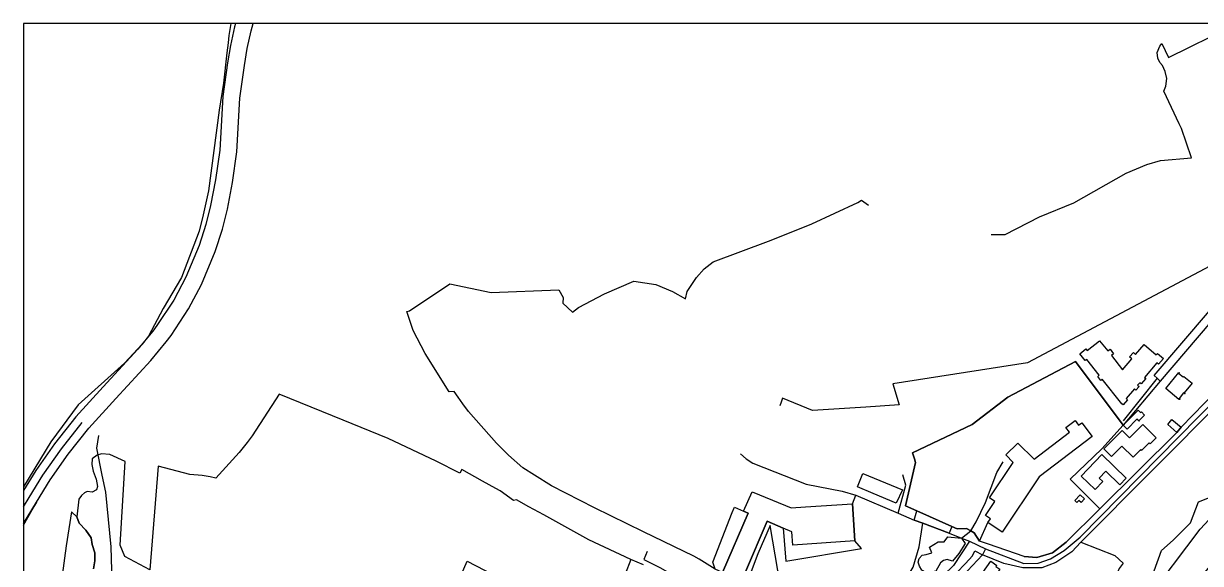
# Model space of a CAD drawing. Header units: millimetres. Extents: x 2635158 to 2636580, y 5834609 to 5836244.
# Drawn here: x 2635161 to 2635887, y 5835902 to 5836235 of the extents above; entities that cross this region are included whole.
import ezdxf

# ---------------------------------------------------------------- set-up
doc = ezdxf.new("R2010")
doc.units = ezdxf.units.MM
for name, color, linetype in [('IRT_OpenStreetMap_Vector geometry_amenity_kindergarten', 44, 'Continuous'), ('IRT_OpenStreetMap_Vector geometry_amenity_parking', 44, 'Continuous'), ('IRT_OpenStreetMap_Vector geometry_barrier_fence', 90, 'Continuous'), ('IRT_OpenStreetMap_Vector geometry_barrier_retaining_wall', 90, 'Continuous'), ('IRT_OpenStreetMap_Vector geometry_barrier_wall', 90, 'Continuous'), ('IRT_OpenStreetMap_Vector geometry_building_civic', 10, 'Continuous'), ('IRT_OpenStreetMap_Vector geometry_building_house', 10, 'Continuous'), ('IRT_OpenStreetMap_Vector geometry_building_kindergarten', 10, 'Continuous'), ('IRT_OpenStreetMap_Vector geometry_building_residential', 10, 'Continuous'), ('IRT_OpenStreetMap_Vector geometry_building_yes', 10, 'Continuous'), ('IRT_OpenStreetMap_Vector geometry_highway_living_street', 220, 'Continuous'), ('IRT_OpenStreetMap_Vector geometry_highway_path', 220, 'Continuous'), ('IRT_OpenStreetMap_Vector geometry_highway_residential', 220, 'Continuous'), ('IRT_OpenStreetMap_Vector geometry_highway_service', 220, 'Continuous'), ('IRT_OpenStreetMap_Vector geometry_historic_ruins', 20, 'Continuous'), ('IRT_OpenStreetMap_Vector geometry_landuse_grass', 60, 'Continuous'), ('IRT_OpenStreetMap_Vector geometry_landuse_railway', 60, 'Continuous'), ('IRT_OpenStreetMap_Vector geometry_landuse_residential', 60, 'Continuous'), ('IRT_OpenStreetMap_Vector geometry_natural_bare_rock', 72, 'Continuous'), ('IRT_OpenStreetMap_Vector geometry_natural_cliff', 72, 'Continuous'), ('IRT_OpenStreetMap_Vector geometry_natural_scrub', 72, 'Continuous'), ('IRT_OpenStreetMap_Vector geometry_natural_wood', 72, 'Continuous'), ('IRT_OpenStreetMap_Vector geometry_railway_rail', 230, 'Continuous'), ('IRT_OpenStreetMap_Vector geometry_unknown', 7, 'Continuous')]:
    doc.layers.add(name, color=color, linetype=linetype)
doc.layers.add('IRT_OpenStreetMap_Vector geometry_highway_footway', color=220, linetype='Continuous', lineweight=30)

msp = doc.modelspace()

# ---------------------------------------------------------------- linework, layer by layer
msp.add_lwpolyline([(2635161.27, 5834613.55), (2636575.35, 5834613.55), (2636575.35, 5836234.65), (2635161.27, 5836234.65)], close=True)
at = {"layer": 'IRT_OpenStreetMap_Vector geometry_amenity_kindergarten'}
msp.add_lwpolyline([(2635810.17, 5836026.34), (2635839.51, 5835986.99), (2635826.42, 5835972.44), (2635806.83, 5835953.85), (2635825.04, 5835935.57), (2635804.35, 5835914.97), (2635795.82, 5835908.43), (2635786.22, 5835905.49), (2635778.48, 5835906.13), (2635756.39, 5835913.75), (2635750.96, 5835915.51), (2635747.63, 5835920.63), (2635745.46, 5835921.88), (2635742.8, 5835923.41), (2635737.06, 5835923.14), (2635733.73, 5835924.62), (2635712.28, 5835934.16), (2635705.26, 5835937.35), (2635711.41, 5835963.98), (2635710.74, 5835966.26), (2635709.62, 5835970.08), (2635746.39, 5835987.55), (2635768.4, 5836004.39), (2635810.17, 5836026.34)], dxfattribs=at)
at = {"layer": 'IRT_OpenStreetMap_Vector geometry_amenity_parking'}
for points in [[(2635599.76, 5835936.52), (2635605.28, 5835934.11), (2635608.12, 5835932.81), (2635592.36, 5835896.31), (2635587.92, 5835898.38), (2635586.35, 5835902.62), (2635598.38, 5835933.27), (2635599.76, 5835936.52)], [(2635710.61, 5835928.56), (2635712.28, 5835934.16), (2635733.73, 5835924.62), (2635732.21, 5835920.49), (2635715.83, 5835926.61), (2635710.61, 5835928.56)]]:
    msp.add_lwpolyline(points, dxfattribs=at)
at = {"layer": 'IRT_OpenStreetMap_Vector geometry_barrier_fence'}
for points in [[(2635896.43, 5836086.99), (2635780.48, 5836025.44), (2635697.37, 5836012.51), (2635701.29, 5835999.53), (2635680.7, 5835998.14), (2635647.89, 5835996.07), (2635629.35, 5836003.64), (2635628.53, 5836001.29), (2635627.74, 5835998.99)], [(2635893.5, 5836050.83), (2635862.41, 5836014.28), (2635860.45, 5836015.96), (2635858.53, 5836017.6), (2635892.76, 5836057.62)], [(2635813.33, 5835914.94), (2635901.38, 5836003.19), (2635951.43, 5836053.36)], [(2635810.17, 5836026.34), (2635768.4, 5836004.39), (2635746.39, 5835987.55), (2635709.62, 5835970.08), (2635710.74, 5835966.26), (2635711.41, 5835963.98), (2635705.26, 5835937.35), (2635712.28, 5835934.16), (2635733.73, 5835924.62), (2635737.06, 5835923.14), (2635742.8, 5835923.41), (2635745.46, 5835921.88), (2635747.63, 5835920.63), (2635750.96, 5835915.51)], [(2635839.51, 5835986.99), (2635810.17, 5836026.34)], [(2635862.41, 5836014.28), (2635839.51, 5835986.99), (2635826.42, 5835972.44), (2635806.83, 5835953.85), (2635825.04, 5835935.57)], [(2635778.48, 5835906.13), (2635786.22, 5835905.49), (2635795.82, 5835908.43), (2635804.35, 5835914.97), (2635825.04, 5835935.57), (2635872.59, 5835982.48), (2635875.27, 5835985.91), (2635896.94, 5836007.94)], [(2635778.48, 5835906.13), (2635756.39, 5835913.75), (2635750.96, 5835915.51), (2635756, 5835927)], [(2635813.33, 5835914.94), (2635807.78, 5835908.98), (2635797.94, 5835902.35), (2635789.35, 5835899.16), (2635777.6, 5835899.16), (2635765.87, 5835901.74), (2635752.64, 5835907.13), (2635737.33, 5835890.69), (2635717.64, 5835870.86)], [(2635813.33, 5835914.94), (2635834.38, 5835906.69), (2635839.39, 5835901.92), (2635836.93, 5835898.76), (2635817.68, 5835853.8), (2635818.4, 5835853.54), (2635813.5, 5835844.32), (2635814.98, 5835843.37), (2635814.82, 5835835.18), (2635810.75, 5835829.41), (2635807.77, 5835827.01), (2635801.45, 5835826.2), (2635788.81, 5835831.58)], [(2635543.74, 5835900.99), (2635535.8, 5835904.32), (2635532.44, 5835895.18)]]:
    msp.add_lwpolyline(points, dxfattribs=at)
at = {"layer": 'IRT_OpenStreetMap_Vector geometry_barrier_retaining_wall'}
msp.add_lwpolyline([(2635629.84, 5835923.58), (2635631.37, 5835903.31), (2635678.12, 5835910.97)], dxfattribs=at)
at = {"layer": 'IRT_OpenStreetMap_Vector geometry_barrier_wall'}
msp.add_lwpolyline([(2635592.36, 5835896.31), (2635608.12, 5835932.81), (2635605.28, 5835934.11), (2635610.63, 5835946.05), (2635631.21, 5835937.45), (2635634.66, 5835936.01), (2635643.66, 5835936.62), (2635672.64, 5835938.57), (2635674.06, 5835915.82), (2635635.68, 5835913.01), (2635635.16, 5835921.3), (2635629.84, 5835923.58), (2635619.99, 5835927.82), (2635606.56, 5835896.7), (2635604.18, 5835891.21), (2635592.36, 5835896.31)], dxfattribs=at)
at = {"layer": 'IRT_OpenStreetMap_Vector geometry_building_civic'}
msp.add_lwpolyline([(2635703.32, 5835947.26), (2635699.49, 5835939), (2635685.23, 5835944.96), (2635675.66, 5835948.95), (2635678.93, 5835957.35), (2635703.32, 5835947.26)], dxfattribs=at)
at = {"layer": 'IRT_OpenStreetMap_Vector geometry_building_house'}
for points in [[(2635813.57, 5835955.69), (2635826.4, 5835968.96), (2635841.38, 5835954.48), (2635837.35, 5835950.33), (2635828.77, 5835958.65), (2635824.72, 5835954.46), (2635826.98, 5835952.27), (2635822.2, 5835947.34), (2635813.57, 5835955.69)], [(2635763.63, 5835893.4), (2635759.17, 5835886.8), (2635750.48, 5835892.83), (2635757.81, 5835903.16), (2635761.49, 5835900.54), (2635761.04, 5835899.92), (2635763.43, 5835898.2), (2635761.25, 5835895.05), (2635763.63, 5835893.4)]]:
    msp.add_lwpolyline(points, dxfattribs=at)
at = {"layer": 'IRT_OpenStreetMap_Vector geometry_building_kindergarten'}
msp.add_lwpolyline([(2635760.38, 5835940.01), (2635757.09, 5835942.19), (2635771.73, 5835964.08), (2635767.11, 5835968.78), (2635774.62, 5835976.04), (2635784.61, 5835966.12), (2635806.38, 5835982.66), (2635804.15, 5835985.57), (2635809.79, 5835989.9), (2635812.02, 5835986.98), (2635814, 5835988.49), (2635820.43, 5835980.08), (2635787.59, 5835955.15), (2635764.86, 5835921.16), (2635756, 5835927), (2635757.57, 5835929.3), (2635754.58, 5835931.31), (2635760.38, 5835940.01)], dxfattribs=at)
at = {"layer": 'IRT_OpenStreetMap_Vector geometry_building_residential'}
for points in [[(2635841.31, 5836003.42), (2635842.18, 5836002.59), (2635839.53, 5835999.54), (2635838.6, 5836000.21), (2635826.59, 5836015.44), (2635825.71, 5836014.67), (2635823.87, 5836017.08), (2635824.71, 5836017.87), (2635817.07, 5836027.58), (2635816.04, 5836026.88), (2635812.69, 5836031.08), (2635816.44, 5836034.03), (2635817.25, 5836033.09), (2635824.94, 5836039.1), (2635829.95, 5836032.81), (2635831.42, 5836033.89), (2635833.62, 5836031.13), (2635832.2, 5836029.96), (2635839.02, 5836021.19), (2635844.82, 5836027.86), (2635843.45, 5836029.1), (2635845.8, 5836031.81), (2635847.2, 5836030.61), (2635852.44, 5836036.74), (2635859.91, 5836030.35), (2635860.7, 5836031.31), (2635864.35, 5836028.23), (2635861.27, 5836024.66), (2635860.26, 5836025.52), (2635852.62, 5836016.5), (2635853.52, 5836015.79), (2635850.63, 5836012.48), (2635849.7, 5836013.24), (2635848.38, 5836011.8), (2635849.38, 5836010.96), (2635847.4, 5836008.71), (2635846.47, 5836009.41), (2635841.31, 5836003.42)], [(2635865.81, 5836009.58), (2635873.86, 5836019.6), (2635874.2, 5836019.33), (2635873.92, 5836018.94), (2635876.52, 5836016.79), (2635876.83, 5836017.16), (2635882.07, 5836013.04), (2635877.19, 5836007.02), (2635877.71, 5836006.61), (2635877.53, 5836006.38), (2635876.78, 5836007), (2635874.02, 5836003.55), (2635874.72, 5836003), (2635874.54, 5836002.78), (2635874.04, 5836003.17), (2635873.82, 5836002.98), (2635865.81, 5836009.58)], [(2635838.7, 5835974.2), (2635832.39, 5835967.82), (2635827.66, 5835972.51), (2635838.85, 5835983.77), (2635843.37, 5835979.27), (2635851.52, 5835987.49), (2635859.76, 5835979.26), (2635856.05, 5835975.53), (2635855.52, 5835976.14), (2635850.89, 5835971.46), (2635850.29, 5835972.02), (2635845.64, 5835967.3), (2635838.7, 5835974.2)]]:
    msp.add_lwpolyline(points, dxfattribs=at)
at = {"layer": 'IRT_OpenStreetMap_Vector geometry_building_yes'}
for points in [[(2635839.51, 5835986.99), (2635848.7, 5835996.34), (2635850.22, 5835994.82), (2635850.7, 5835995.29), (2635852.69, 5835993.27), (2635849.37, 5835989.84), (2635849.52, 5835989.7), (2635849.33, 5835989.48), (2635848, 5835990.79), (2635841.86, 5835984.65), (2635839.51, 5835986.99)], [(2635869.49, 5835990.61), (2635875.27, 5835985.91), (2635872.59, 5835982.48), (2635866.94, 5835987.49), (2635869.49, 5835990.61)], [(2635815.68, 5835941.63), (2635813.52, 5835939.44), (2635812.23, 5835940.7), (2635810.9, 5835939.35), (2635809.59, 5835940.64), (2635813.07, 5835944.18), (2635815.68, 5835941.63)]]:
    msp.add_lwpolyline(points, dxfattribs=at)
at = {"layer": 'IRT_OpenStreetMap_Vector geometry_highway_footway'}
for points in [[(2635700.64, 5835932.82), (2635705.49, 5835950.08), (2635703.52, 5835956.51)], [(2635545.85, 5835909.23), (2635543.76, 5835904.29), (2635554.19, 5835899.14), (2635566.17, 5835892.06), (2635568.46, 5835890.76), (2635571.93, 5835886.82), (2635575.41, 5835881.53), (2635577.55, 5835875.12), (2635578.62, 5835868.59), (2635576.38, 5835863.48), (2635572.21, 5835855.97), (2635532.8, 5835798.17), (2635525.59, 5835785.82), (2635511.53, 5835753.76), (2635506.15, 5835739.19), (2635500.29, 5835723.44), (2635491.06, 5835684.63), (2635490.33, 5835678.67), (2635489.79, 5835674.3), (2635490.69, 5835669.5), (2635493.03, 5835663.96), (2635494.92, 5835661.6), (2635497.11, 5835660.17), (2635497.69, 5835659.31)]]:
    msp.add_lwpolyline(points, dxfattribs=at)
at = {"layer": 'IRT_OpenStreetMap_Vector geometry_highway_living_street'}
msp.add_lwpolyline([(2635754.55, 5835910.9), (2635778.17, 5835901.87), (2635786.99, 5835902), (2635794.75, 5835904.61), (2635803.16, 5835909.74), (2635812.91, 5835918.01), (2635886.02, 5835992.12), (2635944.6, 5836050.15), (2635944.43, 5836054.47), (2635916.32, 5836083.04)], dxfattribs=at)
at = {"layer": 'IRT_OpenStreetMap_Vector geometry_highway_path'}
for points in [[(2635860.45, 5836015.96), (2635839.46, 5835989.77)], [(2635233.27, 5835741.56), (2635237.23, 5835752.1), (2635240.44, 5835770.02), (2635240.16, 5835772.32), (2635238.7, 5835777.15), (2635234.56, 5835805.86), (2635233.89, 5835808.38), (2635230.77, 5835819.89), (2635227.26, 5835832.88), (2635217.11, 5835864.92), (2635216.26, 5835876.1), (2635215.28, 5835912.06), (2635212.04, 5835945.73), (2635209.81, 5835956.17), (2635206.54, 5835972.81), (2635207.7, 5835980.77)], [(2635677.56, 5835859.05), (2635692.43, 5835874.24), (2635702.12, 5835886.32), (2635710.06, 5835899.59), (2635713.58, 5835912.11), (2635715.83, 5835926.61)], [(2635744.65, 5835915.46), (2635734.83, 5835900.46), (2635722.19, 5835888.12), (2635713.86, 5835884.34), (2635699.08, 5835872.18), (2635682.68, 5835861.36), (2635677.56, 5835859.05), (2635672.36, 5835850.42)]]:
    msp.add_lwpolyline(points, dxfattribs=at)
at = {"layer": 'IRT_OpenStreetMap_Vector geometry_highway_residential'}
msp.add_lwpolyline([(2635603.55, 5835969.35), (2635606.96, 5835966.4), (2635611.15, 5835963.54), (2635643.92, 5835950.63), (2635666.23, 5835946.39), (2635674.56, 5835943.96), (2635700.64, 5835932.82), (2635710.61, 5835928.56), (2635715.83, 5835926.61), (2635732.21, 5835920.49), (2635739.73, 5835917.45), (2635744.65, 5835915.46), (2635754.55, 5835910.9)], dxfattribs=at)
at = {"layer": 'IRT_OpenStreetMap_Vector geometry_highway_service'}
msp.add_lwpolyline([(2635739.73, 5835917.45), (2635745.46, 5835921.88), (2635748.84, 5835927.48), (2635754.64, 5835939.46), (2635761.47, 5835957.94), (2635765.43, 5835964.55)], dxfattribs=at)
at = {"layer": 'IRT_OpenStreetMap_Vector geometry_historic_ruins'}
msp.add_lwpolyline([(2635619.99, 5835927.82), (2635606.56, 5835896.7), (2635604.18, 5835891.21), (2635592.36, 5835896.31), (2635608.12, 5835932.81), (2635605.28, 5835934.11), (2635610.63, 5835946.05), (2635631.21, 5835937.45), (2635634.66, 5835936.01), (2635643.66, 5835936.62), (2635672.64, 5835938.57), (2635674.06, 5835915.82), (2635635.68, 5835913.01), (2635635.16, 5835921.3), (2635629.84, 5835923.58), (2635619.99, 5835927.82)], dxfattribs=at)
at = {"layer": 'IRT_OpenStreetMap_Vector geometry_landuse_grass'}
for points in [[(2635606.56, 5835896.7), (2635619.99, 5835927.82), (2635629.84, 5835923.58), (2635631.37, 5835903.31), (2635678.12, 5835910.97), (2635674.06, 5835915.82), (2635672.64, 5835938.57), (2635674.56, 5835943.96), (2635700.64, 5835932.82), (2635710.61, 5835928.56), (2635715.83, 5835926.61), (2635732.21, 5835920.49), (2635739.73, 5835917.45), (2635744.65, 5835915.46), (2635754.55, 5835910.9)], [(2635754.55, 5835910.9), (2635752.64, 5835907.13), (2635737.33, 5835890.69)]]:
    msp.add_lwpolyline(points, dxfattribs=at)
at = {"layer": 'IRT_OpenStreetMap_Vector geometry_landuse_railway'}
for points in [[(2635161.27, 5835926.47), (2635169.26, 5835939.66), (2635177.64, 5835953.26), (2635188.87, 5835969.23), (2635201.51, 5835985.31), (2635218.28, 5836003.52), (2635239.75, 5836026.91), (2635249.27, 5836038.45), (2635252.22, 5836042.38), (2635262.99, 5836058.82), (2635270.93, 5836073.86), (2635279.46, 5836094.12), (2635283.94, 5836107.89), (2635287, 5836120.23), (2635290.2, 5836136.59), (2635292.82, 5836155.66), (2635294.73, 5836188.56), (2635297.6, 5836208.86), (2635299.28, 5836219.2), (2635301.61, 5836230.06), (2635302.91, 5836234.65)], [(2635291.94, 5836234.65), (2635291.35, 5836232.58), (2635288.88, 5836221.13), (2635287.13, 5836210.43), (2635284.19, 5836189.59), (2635282.28, 5836156.66), (2635279.76, 5836138.3), (2635276.66, 5836122.49), (2635273.76, 5836110.78), (2635269.54, 5836097.78), (2635261.36, 5836078.36), (2635253.87, 5836064.17), (2635243.55, 5836048.43), (2635240.94, 5836044.95), (2635231.77, 5836033.84), (2635210.48, 5836010.65), (2635193.45, 5835992.13), (2635180.39, 5835975.52), (2635168.79, 5835959.06), (2635161.27, 5835946.82)]]:
    msp.add_lwpolyline(points, dxfattribs=at)
at = {"layer": 'IRT_OpenStreetMap_Vector geometry_landuse_residential'}
for points in [[(2635543.74, 5835900.99), (2635535.8, 5835904.32), (2635509.87, 5835916.46), (2635482.08, 5835931.7), (2635472.93, 5835936.81), (2635465.38, 5835941.03), (2635463.42, 5835940.54), (2635455.25, 5835946.62), (2635452.61, 5835948.09), (2635444.33, 5835952.58), (2635431.56, 5835959.77), (2635430.32, 5835957.46), (2635415.76, 5835964.8), (2635386.18, 5835978.81), (2635358.47, 5835990.18), (2635318.95, 5836006.1), (2635302.33, 5835980.47), (2635299.17, 5835976.32), (2635296.72, 5835973.19), (2635294.28, 5835970.25), (2635279.93, 5835954.29), (2635276.38, 5835955.22), (2635271.35, 5835956.11), (2635263.83, 5835956.74), (2635244.28, 5835961.87), (2635239.18, 5835897.84)], [(2635429.92, 5835891.88), (2635434.92, 5835903.25), (2635490, 5835874.58)]]:
    msp.add_lwpolyline(points, dxfattribs=at)
at = {"layer": 'IRT_OpenStreetMap_Vector geometry_natural_bare_rock'}
msp.add_lwpolyline([(2635846.7, 5835827.89), (2635845.67, 5835844.64), (2635840.73, 5835859.92), (2635844.59, 5835871.37), (2635849.64, 5835888.98), (2635858.61, 5835897.3), (2635863.17, 5835909.8), (2635870.3, 5835916.22), (2635880.98, 5835926.76), (2635886.05, 5835939.86), (2635896.78, 5835944.01)], dxfattribs=at)
at = {"layer": 'IRT_OpenStreetMap_Vector geometry_natural_cliff'}
msp.add_lwpolyline([(2635828.33, 5835827.37), (2635853.51, 5835878.61), (2635887, 5835923.01), (2635934.06, 5835973.47), (2636053.27, 5836134.92), (2636089.06, 5836193.48)], dxfattribs=at)
at = {"layer": 'IRT_OpenStreetMap_Vector geometry_natural_scrub'}
for points in [[(2635901.38, 5836003.19), (2635813.33, 5835914.94), (2635834.38, 5835906.69), (2635839.39, 5835901.92), (2635836.93, 5835898.76), (2635817.68, 5835853.8), (2635818.4, 5835853.54), (2635813.5, 5835844.32), (2635814.98, 5835843.37), (2635814.82, 5835835.18), (2635822.69, 5835804.11), (2635839.34, 5835818.02), (2635846.7, 5835827.89), (2635861.99, 5835856.81), (2635871.28, 5835869.87), (2635884.05, 5835889.21), (2635899.63, 5835908.07)], [(2635621.8, 5835925.25), (2635614.22, 5835907.81), (2635608.73, 5835893.56), (2635604.89, 5835886.08), (2635608.75, 5835882.3), (2635612.62, 5835881.68), (2635616.55, 5835886.28), (2635624.05, 5835889.11), (2635628.29, 5835891.36), (2635626.53, 5835897.37), (2635621.8, 5835925.25)], [(2635731.43, 5835918.2), (2635739.73, 5835917.45), (2635741.94, 5835914.01), (2635738.14, 5835907.96), (2635734.24, 5835903.28), (2635730.91, 5835904.23), (2635728.73, 5835903.56), (2635726.87, 5835902.14), (2635723.92, 5835897), (2635721.13, 5835896.45), (2635717.99, 5835896.19), (2635715.31, 5835897.66), (2635713.8, 5835900.08), (2635713.09, 5835902.6), (2635713.59, 5835904.94), (2635715.54, 5835906.82), (2635718.07, 5835907.37), (2635721.53, 5835908.26), (2635720.01, 5835911.76), (2635725.38, 5835915.18), (2635729.14, 5835915.08), (2635731.43, 5835918.2)], [(2635736.73, 5835896.12), (2635742.31, 5835901.87), (2635746.58, 5835906.48), (2635747.92, 5835909.55), (2635752.64, 5835907.13), (2635737.33, 5835890.69)]]:
    msp.add_lwpolyline(points, dxfattribs=at)
at = {"layer": 'IRT_OpenStreetMap_Vector geometry_natural_wood'}
for points in [[(2635161.27, 5835925.45), (2635169.26, 5835939.66), (2635161.27, 5835926.47)], [(2635204.49, 5835898.4), (2635205.25, 5835903.34), (2635205.32, 5835908.45), (2635203.66, 5835913.52), (2635202.98, 5835917.6), (2635199.77, 5835922.33), (2635195.62, 5835926.68), (2635194.13, 5835930.48), (2635190.92, 5835933.54), (2635187.47, 5835912.63), (2635185.14, 5835894.47)]]:
    msp.add_lwpolyline(points, dxfattribs=at)
at = {"layer": 'IRT_OpenStreetMap_Vector geometry_railway_rail'}
msp.add_lwpolyline([(2635161.27, 5835936.66), (2635164.74, 5835942.39), (2635173.21, 5835956.16), (2635184.63, 5835972.37), (2635197.48, 5835988.72)], dxfattribs=at)
at = {"layer": 'IRT_OpenStreetMap_Vector geometry_unknown'}
for points in [[(2635289.14, 5836234.65), (2635287.95, 5836227.28), (2635287.43, 5836222.76), (2635286.72, 5836216.65), (2635284.64, 5836197.81), (2635281.84, 5836181.19), (2635275.41, 5836131.59), (2635272.13, 5836116.72), (2635269.65, 5836106.73), (2635258.65, 5836078.17), (2635247.43, 5836059.02), (2635238.29, 5836041.86), (2635234.38, 5836036.91), (2635223.64, 5836025.27), (2635194.95, 5835999.66), (2635178.11, 5835976.71), (2635161.27, 5835949.05)], [(2635758.12, 5836104.57), (2635766.63, 5836104.66), (2635787.9, 5836115.4), (2635809.13, 5836124.17), (2635841.24, 5836142.47), (2635854.08, 5836147.81), (2635862.61, 5836150.29), (2635881.73, 5836151.95), (2635875.48, 5836169.85), (2635874.03, 5836172.9), (2635864.55, 5836192.93), (2635865.82, 5836196.03), (2635866.38, 5836200.85), (2635865.32, 5836205.01), (2635863.66, 5836208.86), (2635862.05, 5836210.55), (2635860.88, 5836213.35), (2635860.43, 5836216.79), (2635862.09, 5836220.78), (2635863.35, 5836222.36), (2635867.5, 5836213.77), (2635906.73, 5836233.1)], [(2635587.92, 5835898.38), (2635578.06, 5835904.42), (2635574.64, 5835906.21), (2635543.69, 5835921.4), (2635513.36, 5835936.13), (2635486.94, 5835949.58), (2635476.47, 5835956.28), (2635469.27, 5835960.83), (2635460.42, 5835968.49), (2635452.91, 5835975.87), (2635435.67, 5835995.39), (2635432.25, 5836000.11), (2635429.4, 5836004.35), (2635426.86, 5836007.77), (2635423.88, 5836007.67), (2635408.95, 5836031.16), (2635401.65, 5836045.5), (2635397.59, 5836057.11), (2635399.26, 5836057.45), (2635424.13, 5836074.22), (2635449.65, 5836068.79), (2635491.48, 5836070.42), (2635494.17, 5836065.68), (2635493.79, 5836062.35), (2635499.84, 5836056.82), (2635503.63, 5836059.53), (2635519.56, 5836068.03), (2635537.64, 5836075.9), (2635551.32, 5836073.7), (2635561.43, 5836069.53), (2635569.57, 5836064.94), (2635570.6, 5836069.46), (2635576.25, 5836078.08), (2635580.98, 5836083.37), (2635586.57, 5836087.67), (2635620.74, 5836100.55), (2635642.88, 5836109.31), (2635647.43, 5836111.1), (2635675.82, 5836124.25), (2635678.13, 5836125.73), (2635682.48, 5836122.71)], [(2635223.91, 5835964.65), (2635214.49, 5835968.98), (2635209.43, 5835969.29), (2635206.78, 5835968.49), (2635203.64, 5835966.22), (2635203.29, 5835962.88), (2635204.29, 5835958.6), (2635206.14, 5835953.85), (2635206.79, 5835949.16), (2635206.18, 5835947.24), (2635203.51, 5835945.84), (2635200.55, 5835946.22), (2635198.88, 5835945.42), (2635196.98, 5835943.7), (2635195.42, 5835941.4), (2635194.13, 5835930.48), (2635195.62, 5835926.68), (2635199.77, 5835922.33), (2635202.98, 5835917.6), (2635203.66, 5835913.52), (2635205.32, 5835908.45), (2635205.25, 5835903.34), (2635204.49, 5835898.4)], [(2635239.18, 5835897.84), (2635223.79, 5835906.15), (2635220.8, 5835913.07), (2635223.91, 5835964.65)]]:
    msp.add_lwpolyline(points, dxfattribs=at)

doc.saveas('drawing.dxf')
